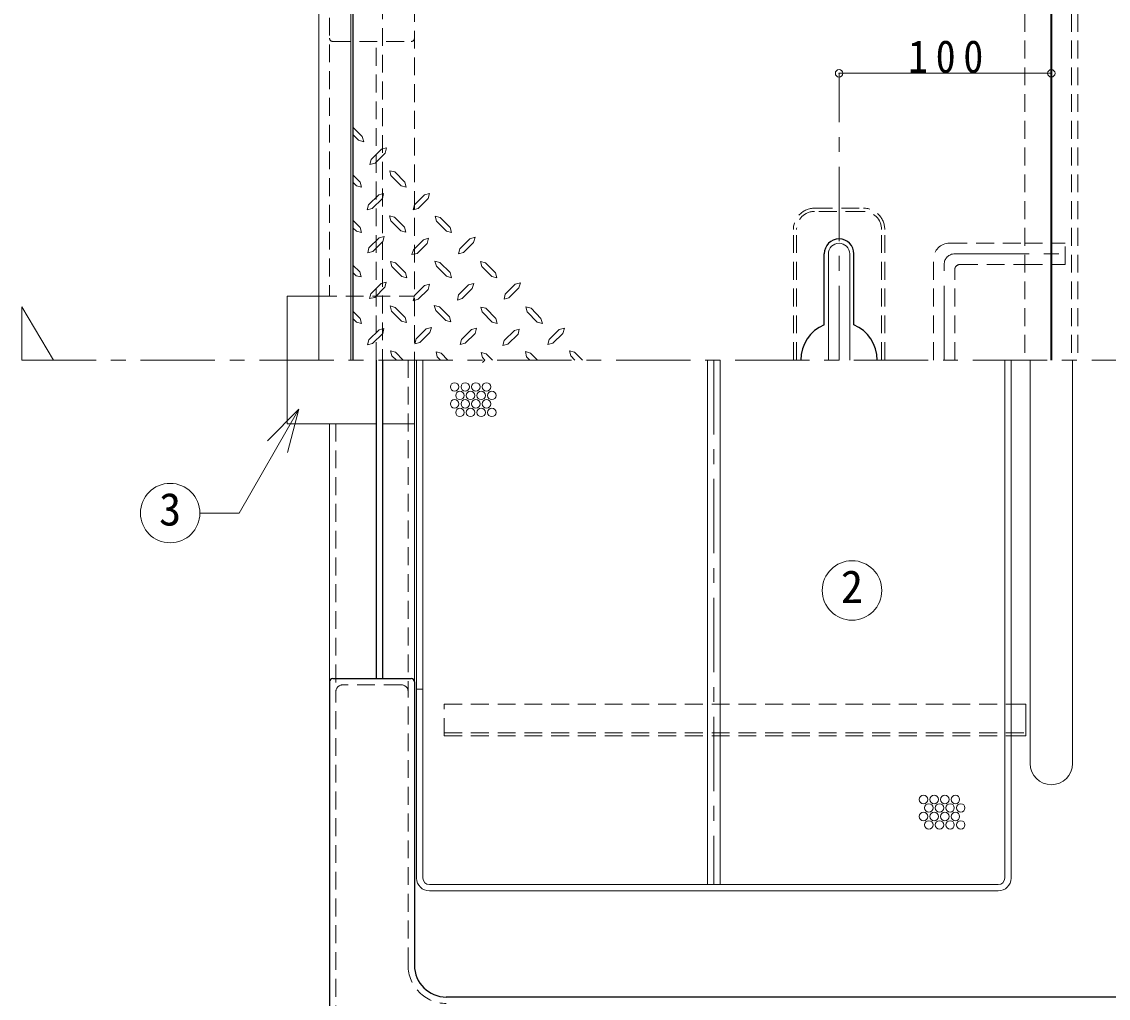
# Model space of a CAD drawing. Units: millimetres at full size, sheet at 1:7; details may follow other scales. Extents: x -1486 to 1349, y -951 to 1016.
# Drawn here: x -734 to -223, y 172 to 632 of the extents above; entities that cross this region are included whole.
import ezdxf
from ezdxf.enums import TextEntityAlignment as Align

# ---------------------------------------------------------------- set-up
doc = ezdxf.new("R2010")
doc.units = ezdxf.units.MM
doc.header["$LTSCALE"] = 7
doc.header["$PDMODE"] = 32
doc.header["$PDSIZE"] = 3.5
doc.linetypes.add('CHAIN1', pattern=[8, 5, -1, 1, -1])
doc.linetypes.add('DASHED1', pattern=[1.8, 1.2, -0.6])
doc.layers.add('0-0', color=4, linetype='Continuous', lineweight=9)
doc.styles.add('ＭＳ ゴシック', font='')
doc.styles.get('ＭＳ ゴシック').set_extended_font_data('MS Gothic')

msp = doc.modelspace()

# ---------------------------------------------------------------- linework, layer by layer
at = {"layer": '0-0', "color": 7, "lineweight": 18}
for p, q in [((-594.461, 817.339), (-594.461, 472.339)), ((-354.461, 472.339), (-354.461, 522.339)), ((-344.461, 472.339), (-344.461, 522.339)), ((-609.461, 442.339), (-609.461, 502.339)), ((-609.461, 502.339), (-594.461, 502.339)), ((-549.461, 320.839), (-549.461, 472.339)), ((-411.449, 472.339), (-411.449, 225.339)), ((-405.449, 472.339), (-405.449, 225.339)), ((-271.449, 228.339), (-271.449, 472.339)), ((-268.449, 228.339), (-268.449, 472.339)), ((-603.872, 449.15), (-618.722, 434.3)), ((-603.872, 449.15), (-609.308, 428.865)), ((-609.461, 442.339), (-567.449, 442.339)), ((-589.461, 442.339), (-589.461, 320.839)), ((-564.449, 442.339), (-549.461, 442.339)), ((-548.449, 317.339), (-545.449, 317.339)), ((-548.449, 228.339), (-548.449, 317.339)), ((-545.449, 228.339), (-545.449, 317.339)), ((-274.449, 225.339), (-542.449, 225.339)), ((-542.449, 222.339), (-274.449, 222.339))]:
    msp.add_line(p, q, dxfattribs=at)
at = {"layer": '0-0', "color": 1, "lineweight": 40}
msp.add_line((-249.461, 472.339), (-249.461, 801.339), dxfattribs=at)
at = {"layer": '0-0', "linetype": 'DASHED1'}
for p, q in [((-589.461, 797.339), (-589.461, 502.339)), ((-239.961, 761.339), (-239.961, 472.339)), ((-564.461, 641.274), (-564.461, 472.339)), ((-549.461, 640.027), (-549.461, 472.339)), ((-587.961, 622.339), (-550.961, 622.339)), ((-567.449, 472.339), (-567.449, 622.339)), ((-261.961, 527.339), (-242.961, 527.339)), ((-594.461, 502.339), (-549.461, 502.339)), ((-552.461, 472.339), (-552.461, 316.339)), ((-586.461, 442.339), (-586.461, 316.339)), ((-535.449, 310.339), (-268.449, 310.339)), ((-535.449, 295.339), (-535.449, 310.339)), ((-535.449, 296.839), (-261.449, 296.839)), ((-535.449, 295.339), (-268.449, 295.339))]:
    msp.add_line(p, q, dxfattribs=at)
at = {"layer": '0-0', "color": 7, "linetype": 'DASHED1', "lineweight": 18}
for p, q in [((-261.961, 761.339), (-261.961, 472.339)), ((-236.961, 761.339), (-236.961, 472.339)), ((-360.961, 543.839), (-337.961, 543.839)), ((-337.961, 542.339), (-360.961, 542.339)), ((-370.961, 472.339), (-370.961, 533.839)), ((-369.461, 472.339), (-369.461, 533.839)), ((-329.461, 472.339), (-329.461, 533.839)), ((-327.961, 472.339), (-327.961, 533.839)), ((-297.461, 527.339), (-261.961, 527.339)), ((-304.961, 472.339), (-304.961, 519.839)), ((-292.461, 517.339), (-261.961, 517.339)), ((-294.961, 472.339), (-294.961, 514.839)), ((-555.461, 319.339), (-583.461, 319.339)), ((-586.461, 147.339), (-586.461, 316.339)), ((-552.461, 187.339), (-552.461, 316.339))]:
    msp.add_line(p, q, dxfattribs=at)
at = {"layer": '0-0', "color": 5, "lineweight": 25}
for p, q in [((-578.461, 642.991), (-578.461, 472.339)), ((-356.461, 488.922), (-356.461, 522.339)), ((-342.461, 488.922), (-342.461, 522.339)), ((-567.449, 472.339), (-567.449, 322.339)), ((-564.449, 472.339), (-564.449, 322.339)), ((-589.461, 320.839), (-589.461, 147.339)), ((-587.961, 322.339), (-550.961, 322.339)), ((-549.461, 320.839), (-549.461, 187.339)), ((35.539, 172.339), (-534.461, 172.339))]:
    msp.add_line(p, q, dxfattribs=at)
at = {"layer": '0-0', "linetype": 'CHAIN1'}
for p, q in [((-349.461, 472.339), (-349.461, 607.339)), ((-294.961, 522.339), (-242.961, 522.339)), ((-299.961, 472.339), (-299.961, 517.339)), ((-734.461, 472.339), (410.539, 472.339)), ((-408.449, 472.339), (-408.449, 225.339))]:
    msp.add_line(p, q, dxfattribs=at)
at = {"layer": '0-0'}
for p, q in [((-349.461, 607.339), (-249.461, 607.339)), ((-578.461, 582.06), (-574.036, 577.527)), ((-578.461, 578.502), (-575.761, 575.802)), ((-565.036, 571.602), (-569.836, 566.802)), ((-563.311, 569.802), (-568.036, 565.077)), ((-565.036, 571.602), (-562.711, 572.202)), ((-563.311, 569.802), (-562.711, 572.202)), ((-569.836, 566.802), (-570.436, 564.477)), ((-570.436, 564.477), (-568.036, 565.077)), ((-578.461, 559.527), (-575.086, 556.152)), ((-560.536, 559.152), (-561.136, 561.477)), ((-558.736, 560.877), (-561.136, 561.477)), ((-560.536, 559.152), (-555.736, 554.427)), ((-558.736, 560.877), (-554.011, 556.152)), ((-564.586, 548.352), (-569.311, 543.702)), ((-566.311, 550.152), (-563.986, 550.752)), ((-564.586, 548.352), (-563.986, 550.752)), ((-544.711, 550.152), (-549.511, 545.427)), ((-542.986, 548.427), (-547.711, 543.702)), ((-544.711, 550.152), (-542.386, 550.827)), ((-542.986, 548.427), (-542.386, 550.827)), ((-549.511, 545.427), (-550.111, 543.102)), ((-550.111, 543.102), (-547.711, 543.702)), ((-578.461, 538.152), (-575.086, 534.777)), ((-558.811, 539.652), (-561.211, 540.252)), ((-560.536, 537.927), (-561.211, 540.252)), ((-560.536, 537.927), (-555.811, 533.127)), ((-558.811, 539.652), (-554.086, 534.927)), ((-539.086, 537.777), (-539.761, 540.102)), ((-537.361, 539.502), (-539.761, 540.102)), ((-539.086, 537.777), (-534.361, 532.977)), ((-537.361, 539.502), (-532.636, 534.777)), ((-578.461, 534.627), (-576.811, 532.977)), ((-576.811, 532.977), (-574.411, 532.377)), ((-574.411, 532.377), (-575.086, 534.777)), ((-555.811, 533.127), (-553.486, 532.527)), ((-553.486, 532.527), (-554.086, 534.927)), ((-534.361, 532.977), (-532.036, 532.377)), ((-532.036, 532.377), (-532.636, 534.777)), ((-566.086, 529.827), (-570.886, 525.102)), ((-564.361, 528.102), (-569.086, 523.377)), ((-566.086, 529.827), (-563.761, 530.502)), ((-564.361, 528.102), (-563.761, 530.502)), ((-545.236, 529.002), (-549.961, 524.277)), ((-543.511, 527.277), (-548.236, 522.552)), ((-545.236, 529.002), (-542.836, 529.677)), ((-543.511, 527.277), (-542.836, 529.677)), ((-521.611, 527.727), (-526.336, 523.002)), ((-523.336, 529.452), (-520.936, 530.127)), ((-521.611, 527.727), (-520.936, 530.127)), ((-549.961, 524.277), (-550.636, 521.952)), ((-550.636, 521.952), (-548.236, 522.552)), ((-578.461, 517.025), (-575.161, 513.852)), ((-560.161, 516.327), (-560.761, 518.727)), ((-558.361, 518.052), (-560.761, 518.727)), ((-558.361, 518.052), (-553.711, 513.402)), ((-539.161, 516.477), (-539.836, 518.877)), ((-537.436, 518.202), (-539.836, 518.877)), ((-537.436, 518.202), (-532.711, 513.477)), ((-515.986, 518.052), (-518.386, 518.727)), ((-517.711, 516.327), (-518.386, 518.727)), ((-515.986, 518.052), (-511.261, 513.402)), ((-578.461, 513.627), (-576.886, 512.052)), ((-576.886, 512.052), (-574.561, 511.452)), ((-574.561, 511.452), (-575.161, 513.852)), ((-560.161, 516.327), (-555.436, 511.602)), ((-553.036, 511.002), (-553.711, 513.402)), ((-539.161, 516.477), (-534.436, 511.752)), ((-532.036, 511.077), (-532.711, 513.477)), ((-517.711, 516.327), (-512.986, 511.602)), ((-510.586, 511.002), (-511.261, 513.402)), ((-565.186, 508.377), (-569.986, 503.577)), ((-565.186, 508.377), (-562.861, 508.977)), ((-563.461, 506.577), (-562.861, 508.977)), ((-555.436, 511.602), (-553.036, 511.002)), ((-544.711, 507.402), (-549.511, 502.677)), ((-544.711, 507.402), (-542.386, 508.002)), ((-542.986, 505.602), (-542.386, 508.002)), ((-534.436, 511.752), (-532.036, 511.077)), ((-523.936, 507.702), (-528.661, 502.977)), ((-523.936, 507.702), (-521.536, 508.377)), ((-522.211, 505.977), (-521.536, 508.377)), ((-512.986, 511.602), (-510.586, 511.002)), ((-501.961, 508.077), (-506.686, 503.352)), ((-501.961, 508.077), (-499.561, 508.752)), ((-500.236, 506.352), (-499.561, 508.752)), ((-569.986, 503.577), (-570.586, 501.252)), ((-570.586, 501.252), (-568.186, 501.852)), ((-563.461, 506.577), (-568.186, 501.852)), ((-549.511, 502.677), (-550.111, 500.277)), ((-542.986, 505.602), (-547.711, 500.952)), ((-522.211, 505.977), (-526.936, 501.252)), ((-500.236, 506.352), (-504.961, 501.627)), ((-558.511, 497.127), (-560.911, 497.802)), ((-560.236, 495.402), (-560.911, 497.802)), ((-558.511, 497.127), (-553.786, 492.402)), ((-550.111, 500.277), (-547.711, 500.952)), ((-539.461, 495.702), (-540.136, 498.027)), ((-537.736, 497.427), (-540.136, 498.027)), ((-537.736, 497.427), (-533.011, 492.702)), ((-517.636, 494.952), (-518.236, 497.277)), ((-515.836, 496.677), (-518.236, 497.277)), ((-515.836, 496.677), (-511.111, 491.952)), ((-496.336, 494.952), (-496.936, 497.352)), ((-494.536, 496.677), (-496.936, 497.352)), ((-494.536, 496.677), (-489.886, 491.952)), ((-578.461, 495.327), (-575.086, 491.952)), ((-578.461, 491.877), (-576.811, 490.227)), ((-574.411, 489.552), (-575.086, 491.952)), ((-560.236, 495.402), (-555.511, 490.677)), ((-553.186, 490.002), (-553.786, 492.402)), ((-539.461, 495.702), (-534.736, 490.902)), ((-532.336, 490.302), (-533.011, 492.702)), ((-517.636, 494.952), (-512.836, 490.152)), ((-510.511, 489.552), (-511.111, 491.952)), ((-496.336, 494.952), (-491.611, 490.227)), ((-489.211, 489.552), (-489.886, 491.952)), ((-576.811, 490.227), (-574.411, 489.552)), ((-566.161, 486.552), (-570.961, 481.827)), ((-566.161, 486.552), (-563.836, 487.227)), ((-564.436, 484.827), (-563.836, 487.227)), ((-555.511, 490.677), (-553.186, 490.002)), ((-543.886, 487.002), (-548.611, 482.277)), ((-543.886, 487.002), (-541.486, 487.677)), ((-542.161, 485.277), (-541.486, 487.677)), ((-534.736, 490.902), (-532.336, 490.302)), ((-522.586, 486.702), (-527.386, 481.977)), ((-522.586, 486.702), (-520.261, 487.302)), ((-520.861, 484.902), (-520.261, 487.302)), ((-512.836, 490.152), (-510.511, 489.552)), ((-502.411, 486.252), (-507.211, 481.527)), ((-502.411, 486.252), (-500.086, 486.852)), ((-500.686, 484.452), (-500.086, 486.852)), ((-491.611, 490.227), (-489.211, 489.552)), ((-481.261, 486.702), (-485.986, 481.977)), ((-481.261, 486.702), (-478.861, 487.302)), ((-479.536, 484.902), (-478.861, 487.302)), ((-570.961, 481.827), (-571.561, 479.427)), ((-564.436, 484.827), (-569.161, 480.102)), ((-542.161, 485.277), (-546.886, 480.552)), ((-527.386, 481.977), (-527.986, 479.577)), ((-520.861, 484.902), (-525.586, 480.252)), ((-507.211, 481.527), (-507.811, 479.127)), ((-500.686, 484.452), (-505.411, 479.802)), ((-485.986, 481.977), (-486.661, 479.577)), ((-479.536, 484.902), (-484.261, 480.252)), ((-571.561, 479.427), (-569.161, 480.102)), ((-560.161, 474.252), (-560.761, 476.652)), ((-558.361, 475.977), (-560.761, 476.652)), ((-538.711, 473.802), (-539.311, 476.202)), ((-536.911, 475.527), (-539.311, 476.202)), ((-527.986, 479.577), (-525.586, 480.252)), ((-507.811, 479.127), (-505.411, 479.802)), ((-494.836, 475.602), (-497.236, 476.277)), ((-496.636, 473.877), (-497.236, 476.277)), ((-486.661, 479.577), (-484.261, 480.252)), ((-474.061, 475.977), (-476.461, 476.652)), ((-475.861, 474.252), (-476.461, 476.652)), ((-560.161, 474.252), (-557.975, 472.339)), ((-558.361, 475.977), (-554.723, 472.339)), ((-548.449, 472.339), (-548.449, 317.339)), ((-545.449, 472.339), (-545.449, 317.339)), ((-538.711, 473.802), (-537.248, 472.339)), ((-536.911, 475.527), (-533.723, 472.339)), ((-515.611, 475.302), (-518.011, 475.902)), ((-517.411, 473.502), (-518.011, 475.902)), ((-517.411, 473.502), (-516.248, 472.339)), ((-517.411, 471.177), (-516.248, 472.339)), ((-515.611, 475.302), (-512.648, 472.339)), ((-496.636, 473.877), (-495.098, 472.339)), ((-494.836, 475.602), (-491.443, 472.339)), ((-475.861, 474.252), (-473.948, 472.339)), ((-474.061, 475.977), (-470.278, 472.339)), ((-259.461, 472.339), (-259.461, 282.339)), ((-239.461, 472.339), (-239.461, 282.339)), ((-268.449, 310.339), (-261.449, 310.339)), ((-261.449, 295.339), (-261.449, 310.339)), ((-268.449, 295.339), (-261.449, 295.339))]:
    msp.add_line(p, q, dxfattribs=at)
at = {"layer": '0-0', "color": 7, "lineweight": 18}
for points in [[(-594.461, 817.339), (-579.461, 802.339), (-579.461, 472.339)], [(-603.872, 449.15), (-632.097, 400.263), (-650.548, 400.263)]]:
    msp.add_lwpolyline(points, dxfattribs=at)
at = {"layer": '0-0'}
for points in [[(-575.761, 575.802), (-573.361, 575.127), (-574.036, 577.527)], [(-578.461, 556.077), (-576.811, 554.427), (-574.486, 553.752), (-575.086, 556.152)], [(-555.736, 554.427), (-553.411, 553.752), (-554.011, 556.152)], [(-566.311, 550.152), (-571.111, 545.427), (-571.711, 543.027), (-569.311, 543.702)], [(-523.336, 529.452), (-528.061, 524.727), (-528.736, 522.402), (-526.336, 523.002)], [(-570.886, 525.102), (-571.486, 522.777), (-569.086, 523.377)], [(-528.661, 502.977), (-529.261, 500.577), (-526.936, 501.252)], [(-506.686, 503.352), (-507.286, 500.952), (-504.961, 501.627)], [(-548.611, 482.277), (-549.286, 479.952), (-546.886, 480.552)]]:
    msp.add_lwpolyline(points, dxfattribs=at)
at = {"layer": '0-0', "linetype": 'DASHED1'}
msp.add_lwpolyline([(-261.961, 517.339), (-242.961, 517.339), (-242.961, 527.339)], dxfattribs=at)
at = {"layer": '0-0', "linetype": 'CHAIN1'}
msp.add_lwpolyline([(-719.461, 472.339), (-734.461, 497.339), (-734.461, 472.339)], dxfattribs=at)
at = {"layer": '0-0'}
for centre in [(-530.541, 459.668), (-525.541, 459.668), (-520.541, 459.668), (-515.541, 459.668), (-528.041, 455.668), (-523.041, 455.668), (-518.041, 455.668), (-513.041, 455.668), (-530.541, 451.668), (-525.541, 451.668), (-520.541, 451.668), (-515.541, 451.668), (-528.041, 447.668), (-523.041, 447.668), (-518.041, 447.668), (-513.041, 447.668), (-309.667, 265.404), (-304.667, 265.404), (-299.667, 265.404), (-294.667, 265.404), (-307.167, 261.404), (-302.167, 261.404), (-297.167, 261.404), (-292.167, 261.404), (-309.667, 257.404), (-304.667, 257.404), (-299.667, 257.404), (-294.667, 257.404), (-307.167, 253.404), (-302.167, 253.404), (-297.167, 253.404), (-292.167, 253.404)]:
    msp.add_circle(centre, 2, dxfattribs=at)
at = {"layer": '0-0', "color": 7, "lineweight": 18}
for centre in [(-664.548, 400.263), (-343.353, 363.833)]:
    msp.add_circle(centre, 14, dxfattribs=at)
at = {"layer": '0-0', "linetype": 'DASHED1'}
for centre, start, end in [((-587.961, 623.839), 180, 270), ((-550.961, 623.839), 270, 0)]:
    msp.add_arc(centre, 1.5, start, end, dxfattribs=at)
at = {"layer": '0-0', "color": 7, "linetype": 'DASHED1', "lineweight": 18}
for centre, radius, start, end in [((-360.961, 533.839), 10, 90, 180), ((-337.961, 533.839), 10, 0, 90), ((-360.961, 533.839), 8.5, 90, 180), ((-337.961, 533.839), 8.5, 0, 90), ((-297.461, 519.839), 7.5, 90, 180), ((-292.461, 514.839), 2.5, 90, 180), ((-583.461, 316.339), 3, 90, 180), ((-555.461, 316.339), 3, 0, 90), ((-534.461, 187.339), 18, 180, 270)]:
    msp.add_arc(centre, radius, start, end, dxfattribs=at)
at = {"layer": '0-0', "color": 5, "lineweight": 25}
for centre, radius, start, end in [((-349.461, 522.339), 7, 0, 180), ((-349.461, 472.339), 18, 112.88538, 180), ((-349.461, 472.339), 18, 0, 67.11462), ((-587.961, 320.839), 1.5, 90, 180), ((-550.961, 320.839), 1.5, 0, 90), ((-534.461, 187.339), 15, 180, 270)]:
    msp.add_arc(centre, radius, start, end, dxfattribs=at)
at = {"layer": '0-0', "color": 7, "lineweight": 18}
for centre, radius, start, end in [((-349.461, 522.339), 5, 0, 180), ((-542.449, 228.339), 6, 180, 270), ((-542.449, 228.339), 3, 180, 270), ((-274.449, 228.339), 6, 270, 0), ((-274.449, 228.339), 3, 270, 0)]:
    msp.add_arc(centre, radius, start, end, dxfattribs=at)
at = {"layer": '0-0', "linetype": 'CHAIN1'}
msp.add_arc((-294.961, 517.339), 5, 90, 180, dxfattribs=at)
at = {"layer": '0-0'}
msp.add_arc((-249.461, 282.339), 10, 180, 0, dxfattribs=at)
for p in [(-349.461, 607.339), (-249.461, 607.339)]:
    msp.add_point(p, dxfattribs=at)

# ---------------------------------------------------------------- texts
at = {"layer": '0-0', "color": 7, "style": 'ＭＳ ゴシック'}
for s, p in [('3', (-669.798, 389.763)), ('2', (-348.603, 353.333))]:
    msp.add_text(s, height=15.4, dxfattribs=at).set_placement(p, align=Align.BOTTOM_LEFT)
at = {"layer": '0-0', "color": 7, "insert": (-316.961, 607.339), "char_height": 15.4, "attachment_point": 7, "style": 'ＭＳ ゴシック'}
msp.add_mtext('\\T1.38;\\W0.9;100', dxfattribs=at)

doc.saveas('drawing.dxf')
